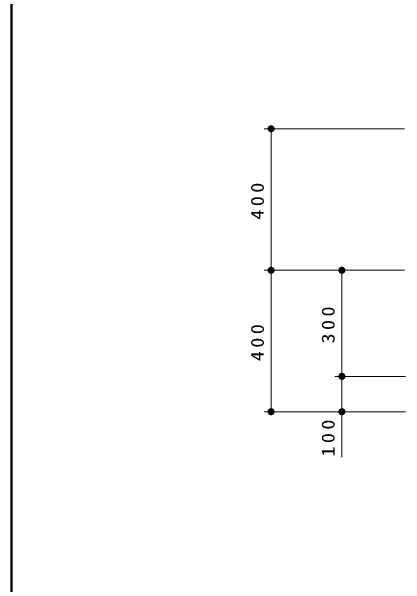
# Model space of a CAD drawing. Units: millimetres on the paper, scale 1:20. Extents: x -365 to 12, y -38 to 257.
# Drawn here: x -365 to -309.3, y 62.1 to 143.1 of the extents above; entities that cross this region are included whole.
import ezdxf

# ---------------------------------------------------------------- set-up
doc = ezdxf.new("R2010")
doc.units = ezdxf.units.MM
doc.layers.add('LY_1', color=7, linetype='Continuous', lineweight=25)
doc.layers.add('LY_2', color=7, linetype='Continuous', lineweight=13)
doc.styles.add('ＭＳ ゴシック', font='')
doc.styles.get('ＭＳ ゴシック').set_extended_font_data('MS Gothic')

# ---------------------------------------------------------------- blocks, each defined once
blk = doc.blocks.new('filled_dot')
at = {"color": 0, "linetype": 'Continuous', "lineweight": -2, "const_width": 1.25}
blk.add_lwpolyline([(-0.625, 0, 1), (0.625, 0, 1)], format="xyb", close=True, dxfattribs=at)

msp = doc.modelspace()

# ---------------------------------------------------------------- linework, layer by layer
at = {"layer": 'LY_1', "lineweight": 13}
for p, q in [((-309.427, 126.56), (-329.298, 126.56)), ((-328.298, 106.56), (-328.298, 126.56)), ((-309.427, 106.56), (-329.298, 106.56)), ((-309.423, 106.56), (-329.298, 106.56)), ((-328.298, 86.56), (-328.298, 106.56)), ((-318.298, 91.56), (-318.298, 106.56)), ((-309.298, 91.56), (-319.298, 91.56)), ((-318.298, 80.154), (-318.298, 91.56)), ((-309.298, 86.56), (-329.298, 86.56))]:
    msp.add_line(p, q, dxfattribs=at)
at = {"layer": 'LY_2', "lineweight": 50}
msp.add_line((-365, 257), (-365, 0), dxfattribs=at)

# ---------------------------------------------------------------- block references
at = {"layer": 'LY_1', "lineweight": 13, "xscale": 0.4, "yscale": 0.4}
for p, rotation in [((-328.298, 126.56), 270), ((-328.298, 106.56), 90), ((-328.298, 106.56), 270), ((-318.298, 106.56), 270), ((-318.298, 91.56), 90), ((-318.298, 91.56), 270), ((-328.298, 86.56), 90), ((-318.298, 86.56), 90)]:
    msp.add_blockref('filled_dot', p, dxfattribs=dict(at, rotation=rotation))

# ---------------------------------------------------------------- texts
at = {"layer": 'LY_1', "char_height": 1.833, "attachment_point": 8, "rotation": 90, "style": 'ＭＳ ゴシック'}
for s, insert in [('\\T1.33;\\W1.15;400', (-329.298, 116.56)), ('\\T1.33;\\W1.15;300', (-319.298, 99.06)), ('\\T1.33;\\W1.15;400', (-329.298, 96.56)), ('\\T1.33;\\W1.15;100', (-319.298, 83.071))]:
    msp.add_mtext(s, dxfattribs=dict(at, insert=insert))

doc.saveas('drawing.dxf')
